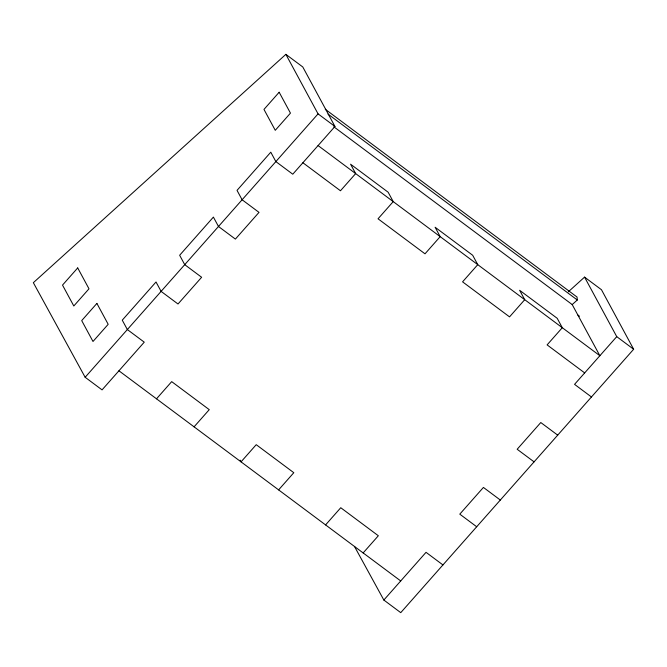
<?xml version="1.0" encoding="UTF-8"?>
<svg xmlns="http://www.w3.org/2000/svg" width="667" height="667" viewBox="0 0 667 667"><rect width="100%" height="100%" fill="white"/><g stroke="black" fill="none" stroke-linecap="round" stroke-linejoin="round"><path stroke-width="1" d="M85.151 377.272L318.059 113.874L285.868 54.352L33.35 282.691L85.151 377.272L102.059 389.878L144.255 342.163L127.347 329.556L122.261 320.16L156.02 281.983L161.097 291.379L178.006 303.994L201.634 277.272L184.726 264.657L179.648 255.261L213.398 217.092L218.484 226.488L235.384 239.094L259.013 212.373L242.113 199.766L237.027 190.37L270.785 152.193L275.863 161.589L292.771 174.204L334.959 126.48L302.776 66.958L285.868 54.352M156.503 398.816L171.694 381.632L209.263 409.655L194.08 426.838M278.614 489.886L293.805 472.703L256.228 444.681L241.037 461.864L240.12 460.155M325.579 524.912L340.762 507.729L378.339 535.751L363.148 552.935M568.342 291.787L584.559 277.122L601.467 289.728L633.65 349.25L400.75 612.648L383.842 600.042L426.03 552.326L442.938 564.932M584.559 277.122L616.742 336.643L574.554 384.359L591.454 396.973M318.084 145.573L599.866 355.728L572.203 304.577L577.305 300L577.038 297.04L325.271 109.263M328.031 114.09L577.305 300M318.059 113.874L334.959 126.48M616.742 336.643L633.65 349.25M333.775 126.747L572.203 304.577M577.855 315.016L579.465 316.216M302.893 162.748L340.47 190.77L355.653 173.595L350.575 164.199L388.144 192.221L393.23 201.609L378.039 218.793L425.004 253.819L440.187 236.643L435.109 227.247L472.678 255.261L477.764 264.657L462.573 281.841L509.538 316.867L524.721 299.691L519.643 290.295L557.212 318.309L562.298 327.705L547.107 344.889L584.676 372.911M557.704 435.142L540.795 422.536L517.167 449.258L534.075 461.864M500.325 500.042L483.417 487.427L459.788 514.149L476.697 526.755M118.934 370.794L400.717 580.949M354.452 546.381L383.842 600.042M77.706 267.926L62.515 285.101L73.804 305.986L88.994 288.803L77.706 267.926M279.165 92.246L263.974 109.421L275.263 130.307L290.453 113.123L279.165 92.246M96.898 303.418L81.707 320.602L92.996 341.479L108.187 324.304L96.898 303.418"/></g></svg>
